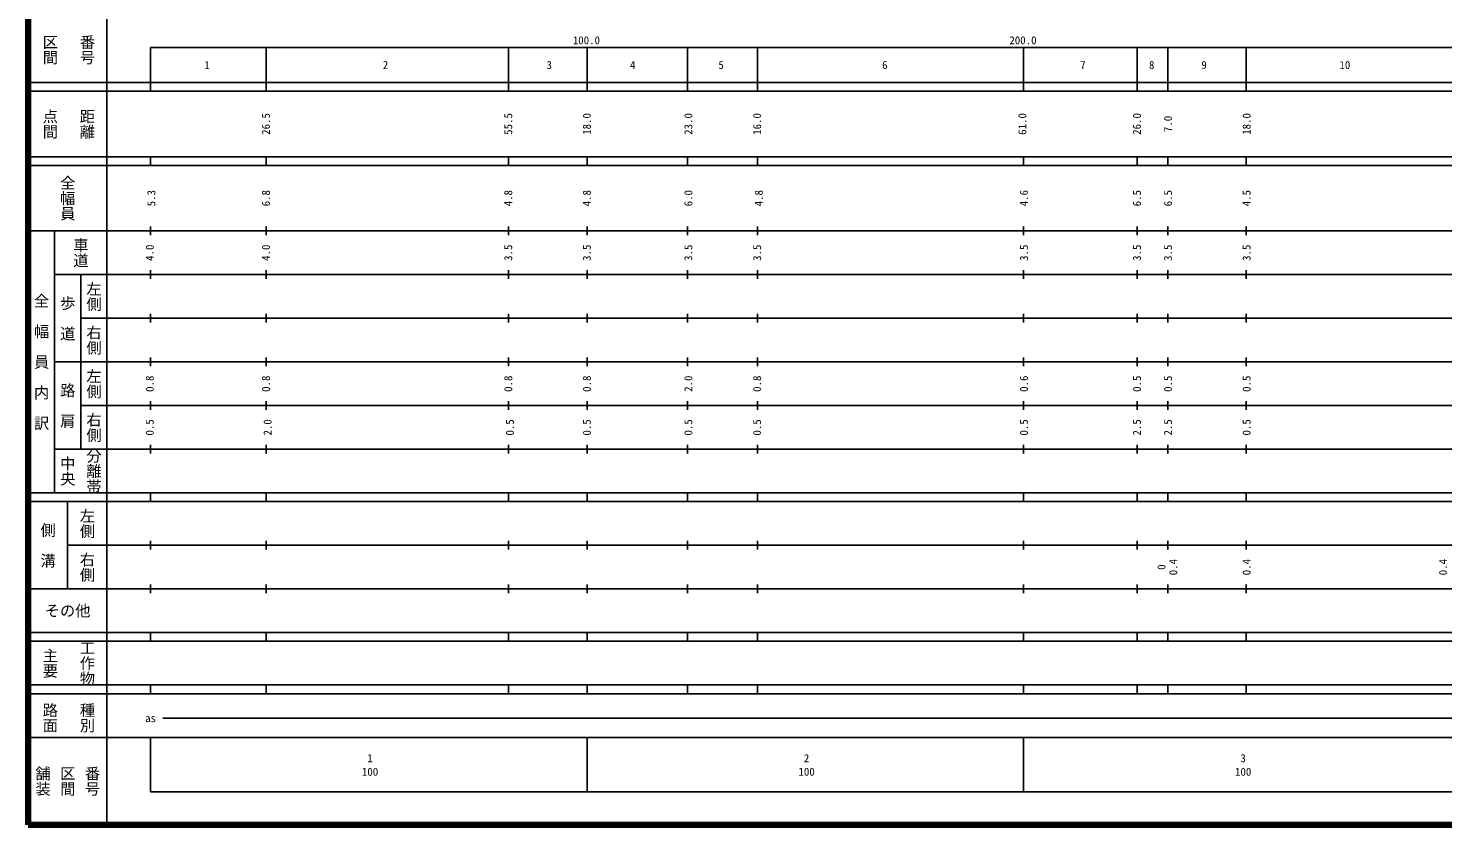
# Model space of a CAD drawing. Units: millimetres on the paper, enlarged 1000 times. Extents: x 40000 to 680000, y 20000 to 380000.
# Drawn here: x 40000 to 363994, y 20000 to 202409 of the extents above; entities that cross this region are included whole.
import ezdxf
from ezdxf.enums import TextEntityAlignment as Align

# ---------------------------------------------------------------- set-up
doc = ezdxf.new("R2010")
doc.units = ezdxf.units.MM
doc.header["$LTSCALE"] = 1000
doc.layers.add('M-TTL', color=2, linetype='Continuous', lineweight=140)
doc.layers.add('M-TTL-BAND', color=7, linetype='Continuous', lineweight=25)
doc.styles.add('@ＭＳ ゴシック', font='')
doc.styles.add('ＭＳ ゴシック', font='')
doc.styles.get('@ＭＳ ゴシック').set_extended_font_data('@MS Gothic')
doc.styles.get('ＭＳ ゴシック').set_extended_font_data('MS Gothic')

msp = doc.modelspace()

# ---------------------------------------------------------------- linework, layer by layer
at = {"layer": 'M-TTL'}
for p, q in [((40000, 380000), (40000, 20000)), ((40000, 20000), (680000, 20000))]:
    msp.add_line(p, q, dxfattribs=at)
at = {"layer": 'M-TTL-BAND'}
for p, q in [((58000, 370000), (58000, 20000)), ((68000, 198000), (579000, 198000)), ((68000, 198000), (68000, 188000)), ((94500, 198000), (94500, 188000)), ((150000, 198000), (150000, 188000)), ((168000, 198000), (168000, 188000)), ((191000, 198000), (191000, 188000)), ((207000, 198000), (207000, 188000)), ((268000, 198000), (268000, 188000)), ((294000, 198000), (294000, 188000)), ((301000, 198000), (301000, 188000)), ((319000, 198000), (319000, 188000)), ((40000, 190000), (579000, 190000)), ((40000, 188000), (579000, 188000)), ((40000, 173000), (579000, 173000)), ((68000, 171000), (68000, 173000)), ((94500, 173000), (94500, 171000)), ((150000, 173000), (150000, 171000)), ((168000, 173000), (168000, 171000)), ((191000, 173000), (191000, 171000)), ((207000, 173000), (207000, 171000)), ((268000, 173000), (268000, 171000)), ((294000, 173000), (294000, 171000)), ((301000, 173000), (301000, 171000)), ((319000, 173000), (319000, 171000)), ((40000, 171000), (579000, 171000)), ((40000, 156000), (579000, 156000)), ((46000, 96000), (46000, 156000)), ((68000, 155000), (68000, 157000)), ((94500, 157000), (94500, 155000)), ((150000, 157000), (150000, 155000)), ((168000, 157000), (168000, 155000)), ((191000, 157000), (191000, 155000)), ((207000, 157000), (207000, 155000)), ((268000, 157000), (268000, 155000)), ((294000, 157000), (294000, 155000)), ((301000, 157000), (301000, 155000)), ((319000, 157000), (319000, 155000)), ((46000, 146000), (579000, 146000)), ((52000, 146000), (52000, 106000)), ((68000, 145000), (68000, 147000)), ((94500, 147000), (94500, 145000)), ((150000, 147000), (150000, 145000)), ((168000, 147000), (168000, 145000)), ((191000, 147000), (191000, 145000)), ((207000, 147000), (207000, 145000)), ((268000, 147000), (268000, 145000)), ((294000, 147000), (294000, 145000)), ((301000, 147000), (301000, 145000)), ((319000, 147000), (319000, 145000)), ((68000, 135000), (68000, 137000)), ((94500, 137000), (94500, 135000)), ((150000, 137000), (150000, 135000)), ((168000, 137000), (168000, 135000)), ((191000, 137000), (191000, 135000)), ((207000, 137000), (207000, 135000)), ((268000, 137000), (268000, 135000)), ((294000, 137000), (294000, 135000)), ((301000, 137000), (301000, 135000)), ((319000, 137000), (319000, 135000)), ((52000, 136000), (579000, 136000)), ((68000, 125000), (68000, 127000)), ((94500, 127000), (94500, 125000)), ((150000, 127000), (150000, 125000)), ((168000, 127000), (168000, 125000)), ((191000, 127000), (191000, 125000)), ((207000, 127000), (207000, 125000)), ((268000, 127000), (268000, 125000)), ((294000, 127000), (294000, 125000)), ((301000, 127000), (301000, 125000)), ((319000, 127000), (319000, 125000)), ((46000, 126000), (579000, 126000)), ((68000, 115000), (68000, 117000)), ((94500, 117000), (94500, 115000)), ((150000, 117000), (150000, 115000)), ((168000, 117000), (168000, 115000)), ((191000, 117000), (191000, 115000)), ((207000, 117000), (207000, 115000)), ((268000, 117000), (268000, 115000)), ((294000, 117000), (294000, 115000)), ((301000, 117000), (301000, 115000)), ((319000, 117000), (319000, 115000)), ((52000, 116000), (579000, 116000)), ((68000, 105000), (68000, 107000)), ((94500, 107000), (94500, 105000)), ((150000, 107000), (150000, 105000)), ((168000, 107000), (168000, 105000)), ((191000, 107000), (191000, 105000)), ((207000, 107000), (207000, 105000)), ((268000, 107000), (268000, 105000)), ((294000, 107000), (294000, 105000)), ((301000, 107000), (301000, 105000)), ((319000, 107000), (319000, 105000)), ((46000, 106000), (579000, 106000)), ((40000, 96000), (579000, 96000)), ((40000, 94000), (579000, 94000)), ((49000, 94000), (49000, 74000)), ((68000, 94000), (68000, 96000)), ((94500, 96000), (94500, 94000)), ((150000, 96000), (150000, 94000)), ((168000, 96000), (168000, 94000)), ((191000, 96000), (191000, 94000)), ((207000, 96000), (207000, 94000)), ((268000, 96000), (268000, 94000)), ((294000, 96000), (294000, 94000)), ((301000, 96000), (301000, 94000)), ((319000, 96000), (319000, 94000)), ((68000, 83000), (68000, 85000)), ((94500, 85000), (94500, 83000)), ((150000, 85000), (150000, 83000)), ((168000, 85000), (168000, 83000)), ((191000, 85000), (191000, 83000)), ((207000, 85000), (207000, 83000)), ((268000, 85000), (268000, 83000)), ((294000, 85000), (294000, 83000)), ((301000, 85000), (301000, 83000)), ((319000, 85000), (319000, 83000)), ((49000, 84000), (579000, 84000)), ((68000, 73000), (68000, 75000)), ((94500, 75000), (94500, 73000)), ((150000, 75000), (150000, 73000)), ((168000, 75000), (168000, 73000)), ((191000, 75000), (191000, 73000)), ((207000, 75000), (207000, 73000)), ((268000, 75000), (268000, 73000)), ((294000, 75000), (294000, 73000)), ((301000, 75000), (301000, 73000)), ((319000, 75000), (319000, 73000)), ((40000, 74000), (579000, 74000)), ((40000, 64000), (579000, 64000)), ((40000, 62000), (579000, 62000)), ((68000, 62000), (68000, 64000)), ((94500, 64000), (94500, 62000)), ((150000, 64000), (150000, 62000)), ((168000, 64000), (168000, 62000)), ((191000, 64000), (191000, 62000)), ((207000, 64000), (207000, 62000)), ((268000, 64000), (268000, 62000)), ((294000, 64000), (294000, 62000)), ((301000, 64000), (301000, 62000)), ((319000, 64000), (319000, 62000)), ((40000, 52000), (579000, 52000)), ((68000, 50000), (68000, 52000)), ((94500, 52000), (94500, 50000)), ((150000, 52000), (150000, 50000)), ((168000, 52000), (168000, 50000)), ((191000, 52000), (191000, 50000)), ((207000, 52000), (207000, 50000)), ((268000, 52000), (268000, 50000)), ((294000, 52000), (294000, 50000)), ((301000, 52000), (301000, 50000)), ((319000, 52000), (319000, 50000)), ((40000, 50000), (579000, 50000)), ((70805, 44406), (565903, 44406)), ((40000, 40000), (579000, 40000)), ((68000, 40000), (68000, 27500)), ((168000, 40000), (168000, 27500)), ((268000, 40000), (268000, 27500)), ((68000, 27500), (579000, 27500))]:
    msp.add_line(p, q, dxfattribs=at)

# ---------------------------------------------------------------- texts
for s, height, rotation, style, p in [('区間', 2566, 270, '@ＭＳ ゴシック', (45000, 197500)), ('番号', 2566, 270, '@ＭＳ ゴシック', (53500, 197500)), ('点間', 2566, 270, '@ＭＳ ゴシック', (45000, 180500)), ('距離', 2566, 270, '@ＭＳ ゴシック', (53500, 180500)), ('26.5', 1833, 90, 'ＭＳ ゴシック', (94436, 180500)), ('55.5', 1833, 90, 'ＭＳ ゴシック', (149938, 180500)), ('18.0', 1833, 90, 'ＭＳ ゴシック', (167938, 180500)), ('23.0', 1833, 90, 'ＭＳ ゴシック', (191189, 180500)), ('16.0', 1833, 90, 'ＭＳ ゴシック', (206940, 180500)), ('61.0', 1833, 90, 'ＭＳ ゴシック', (267692, 180500)), ('26.0', 1833, 90, 'ＭＳ ゴシック', (293943, 180500)), ('7.0', 1833, 90, 'ＭＳ ゴシック', (301068, 180500)), ('18.0', 1833, 90, 'ＭＳ ゴシック', (319069, 180500)), ('全幅員', 2566, 270, '@ＭＳ ゴシック', (49000, 163500)), ('6.8', 1833, 90, 'ＭＳ ゴシック', (94436, 163500)), ('4.8', 1833, 90, 'ＭＳ ゴシック', (149938, 163500)), ('4.8', 1833, 90, 'ＭＳ ゴシック', (167938, 163500)), ('6.0', 1833, 90, 'ＭＳ ゴシック', (191189, 163500)), ('4.8', 1833, 90, 'ＭＳ ゴシック', (207315, 163500)), ('4.6', 1833, 90, 'ＭＳ ゴシック', (268067, 163500)), ('5.3', 1833, 90, 'ＭＳ ゴシック', (68185, 163500)), ('6.5', 1833, 90, 'ＭＳ ゴシック', (293943, 163500)), ('6.5', 1833, 90, 'ＭＳ ゴシック', (301068, 163500)), ('4.5', 1833, 90, 'ＭＳ ゴシック', (319069, 163500)), ('車道', 2566, 270, '@ＭＳ ゴシック', (52000, 151000)), ('4.0', 1833, 90, 'ＭＳ ゴシック', (67810, 151000)), ('4.0', 1833, 90, 'ＭＳ ゴシック', (94436, 151000)), ('3.5', 1833, 90, 'ＭＳ ゴシック', (149938, 151000)), ('3.5', 1833, 90, 'ＭＳ ゴシック', (167938, 151000)), ('3.5', 1833, 90, 'ＭＳ ゴシック', (191189, 151000)), ('3.5', 1833, 90, 'ＭＳ ゴシック', (206940, 151000)), ('3.5', 1833, 90, 'ＭＳ ゴシック', (268067, 151000)), ('3.5', 1833, 90, 'ＭＳ ゴシック', (293943, 151000)), ('3.5', 1833, 90, 'ＭＳ ゴシック', (301068, 151000)), ('3.5', 1833, 90, 'ＭＳ ゴシック', (319069, 151000)), ('左側', 2566, 270, '@ＭＳ ゴシック', (55000, 141000)), ('全\u3000幅\u3000員\u3000内\u3000訳', 2566, 270, '@ＭＳ ゴシック', (43000, 126000)), ('歩\u3000道', 2566, 270, '@ＭＳ ゴシック', (49000, 136000)), ('右側', 2566, 270, '@ＭＳ ゴシック', (55000, 131000)), ('左側', 2566, 270, '@ＭＳ ゴシック', (55000, 121000)), ('路\u3000肩', 2566, 270, '@ＭＳ ゴシック', (49000, 116000)), ('0.8', 1833, 90, 'ＭＳ ゴシック', (67810, 121000)), ('0.8', 1833, 90, 'ＭＳ ゴシック', (94436, 121000)), ('0.8', 1833, 90, 'ＭＳ ゴシック', (149938, 121000)), ('0.8', 1833, 90, 'ＭＳ ゴシック', (167938, 121000)), ('2.0', 1833, 90, 'ＭＳ ゴシック', (191189, 121000)), ('0.8', 1833, 90, 'ＭＳ ゴシック', (206940, 121000)), ('0.6', 1833, 90, 'ＭＳ ゴシック', (268067, 121000)), ('0.5', 1833, 90, 'ＭＳ ゴシック', (293943, 121000)), ('0.5', 1833, 90, 'ＭＳ ゴシック', (301068, 121000)), ('0.5', 1833, 90, 'ＭＳ ゴシック', (319069, 121000)), ('右側', 2566, 270, '@ＭＳ ゴシック', (55000, 111000)), ('0.5', 1833, 90, 'ＭＳ ゴシック', (67810, 111000)), ('2.0', 1833, 90, 'ＭＳ ゴシック', (94811, 111000)), ('0.5', 1833, 90, 'ＭＳ ゴシック', (150313, 111000)), ('0.5', 1833, 90, 'ＭＳ ゴシック', (167938, 111000)), ('0.5', 1833, 90, 'ＭＳ ゴシック', (191189, 111000)), ('0.5', 1833, 90, 'ＭＳ ゴシック', (206940, 111000)), ('0.5', 1833, 90, 'ＭＳ ゴシック', (268067, 111000)), ('2.5', 1833, 90, 'ＭＳ ゴシック', (293943, 111000)), ('2.5', 1833, 90, 'ＭＳ ゴシック', (301068, 111000)), ('0.5', 1833, 90, 'ＭＳ ゴシック', (319069, 111000)), ('中央', 2566, 270, '@ＭＳ ゴシック', (49000, 101000)), ('分離帯', 2566, 270, '@ＭＳ ゴシック', (55000, 101000)), ('左側', 2566, 270, '@ＭＳ ゴシック', (53500, 89000)), ('側\u3000溝', 2566, 270, '@ＭＳ ゴシック', (44500, 84000)), ('右側', 2566, 270, '@ＭＳ ゴシック', (53500, 79000)), ('0', 1833, 90, 'ＭＳ ゴシック', (299568, 79000)), ('0.4', 1833, 90, 'ＭＳ ゴシック', (302269, 79000)), ('0.4', 1833, 90, 'ＭＳ ゴシック', (319069, 79000)), ('0.4', 1833, 90, 'ＭＳ ゴシック', (364070, 79000)), ('工作物', 2566, 270, '@ＭＳ ゴシック', (53500, 57000)), ('主要', 2566, 270, '@ＭＳ ゴシック', (45000, 57000)), ('路面', 2566, 270, '@ＭＳ ゴシック', (45000, 44500)), ('種別', 2566, 270, '@ＭＳ ゴシック', (53500, 44500)), ('舗装', 2566, 270, '@ＭＳ ゴシック', (43333, 30000)), ('区間', 2566, 270, '@ＭＳ ゴシック', (49000, 30000)), ('番号', 2566, 270, '@ＭＳ ゴシック', (54667, 30000))]:
    msp.add_text(s, height=height, rotation=rotation, dxfattribs=dict(at, style=style)).set_placement(p, align=Align.MIDDLE_CENTER)
at = {"layer": 'M-TTL-BAND', "style": 'ＭＳ ゴシック'}
for s, p in [('100.0', (167844, 198195)), ('200.0', (267844, 198195))]:
    msp.add_text(s, height=1833, dxfattribs=at).set_placement(p, align=Align.BOTTOM_CENTER)
for s, height, p in [('1', 1833, (80952, 194000)), ('2', 1833, (121829, 194000)), ('3', 1833, (159330, 194000)), ('4', 1833, (178456, 194000)), ('5', 1833, (198706, 194000)), ('6', 1833, (236208, 194000)), ('7', 1833, (281584, 194000)), ('8', 1833, (297335, 194000)), ('9', 1833, (309335, 194000)), ('10', 1833, (341587, 194000)), ('その他', 2566, (49000, 69000)), ('as', 1833, (68006, 44406)), ('1', 1833, (118288, 35238)), ('2', 1833, (218288, 35238)), ('3', 1833, (318288, 35238)), ('100', 1833, (118288, 32131)), ('100', 1833, (218288, 32131)), ('100', 1833, (318288, 32131))]:
    msp.add_text(s, height=height, dxfattribs=at).set_placement(p, align=Align.MIDDLE_CENTER)

doc.saveas('drawing.dxf')
